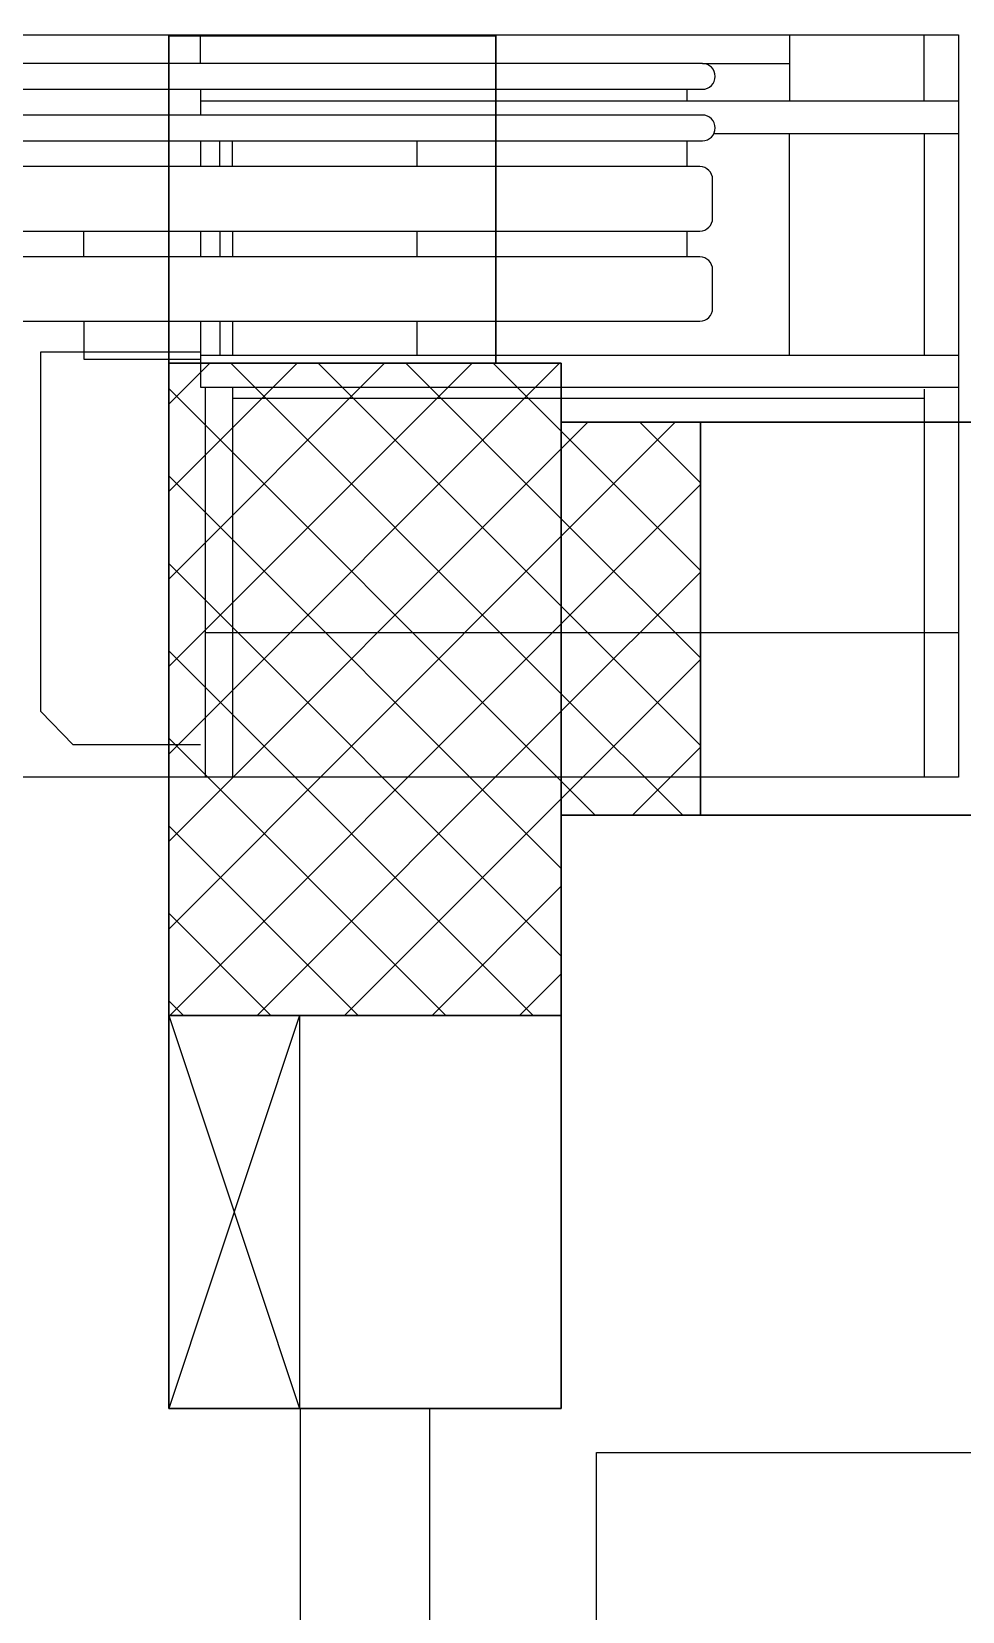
# Model space of a CAD drawing. Header units: metres. Extents: x -22 to 564, y 0 to 143.
# Drawn here: x 42.056 to 42.779, y 50.682 to 51.908 of the extents above; entities that cross this region are included whole.
import ezdxf
from ezdxf.xclip import XClip

# ---------------------------------------------------------------- set-up
doc = ezdxf.new("R2010")
doc.units = ezdxf.units.M
doc.header["$XCLIPFRAME"] = 2
doc.linetypes.add('XREF PB NEURO-ONCOLOGIA$0$XREF PB NEURO-ONCOLOGIA$0$DASHED', pattern=[0.75, 0.5, -0.25])
for name, color, linetype in [('XREF  PB CONJ$0$PARQUE', 251, 'Continuous'), ('XREF PB NEURO-ONCOLOGIA$0$BUNKER', 6, 'Continuous'), ('XREF PB NEURO-ONCOLOGIA$0$EQUIPO', 8, 'Continuous')]:
    doc.layers.add(name, color=color, linetype=linetype)

# ---------------------------------------------------------------- blocks, each defined once
blk = doc.blocks.new('*U219')
at = {"color": 0}
for p, q in [((-3160, 955.9), (-3160, 1725.9)), ((-3160, 1725.9), (-2584, 1725.9)), ((-3108.5, 1725.9), (-3108.5, 1137.4)), ((-3083.5, 1536.2), (-3083.5, 1725.9)), ((-2911.5, 1137.4), (-2911.5, 1725.9)), ((-2886.5, 1137.4), (-2886.5, 1725.9)), ((-2696.1, 1141.1), (-2696.1, 1725.9)), ((-2584, 1725.9), (-2584, 996.5)), ((-3108.5, 1699.4), (-3160, 1699.4)), ((-3083.5, 1699.4), (-2911.5, 1699.4)), ((-2885, 1699.4), (-2584, 1699.4)), ((-2878, 1162.4), (-2878, 1699.4)), ((-3160, 1594.7), (-3108.5, 1594.7)), ((-3137.7, 1527.1), (-3137.7, 1594.7)), ((-2911.5, 1594.7), (-3083.5, 1594.7)), ((-3017.7, 1535.1), (-3047.7, 1535.1)), ((-2947.7, 1535.1), (-2977.7, 1535.1)), ((-3137.7, 1527.1), (-3137.7, -301)), ((-3117.7, -301), (-3117.7, 1527.1)), ((-3097.7, 1527.1), (-3097.7, -301)), ((-3077.7, -301), (-3077.7, 1527.1)), ((-3057.7, 1525.1), (-3057.7, -299)), ((-3007.7, -299), (-3007.7, 1525.1)), ((-2987.7, 1525.1), (-2987.7, -299)), ((-2937.7, -299), (-2937.7, 1525.1)), ((-3117.7, 1515.1), (-3108.5, 1515.1)), ((-3077.7, 1515.1), (-3057.7, 1515.1)), ((-3007.7, 1515.1), (-2987.7, 1515.1)), ((-3077.7, 1305.4), (-3057.7, 1305.4)), ((-3007.7, 1305.4), (-2987.7, 1305.4)), ((-2937.7, 1305.4), (-2911.5, 1305.4)), ((-3057.7, 1162.4), (-3077.7, 1162.4)), ((-3057.7, 1152.5), (-3077.7, 1152.5)), ((-3007.7, 1162.4), (-2987.7, 1162.4)), ((-3007.7, 1152.5), (-2987.7, 1152.5)), ((-2937.7, 1162.4), (-2911.5, 1162.4)), ((-2937.7, 1152.5), (-2911.5, 1152.5)), ((-2886.5, 1162.4), (-2584, 1162.4)), ((-2886.5, 1141.1), (-2584, 1141.1)), ((-3137.7, 1137.4), (-3160, 1137.4)), ((-3117.7, 1137.4), (-3097.7, 1137.4)), ((-3077.7, 1137.4), (-3057.7, 1137.4)), ((-3007.7, 1137.4), (-2987.7, 1137.4)), ((-2937.7, 1137.4), (-2886.5, 1137.4)), ((-2914, 1013.4), (-2914, 1137.4)), ((-2908.4, 1046.8), (-2908.4, 1137.4)), ((-2609, 1137.4), (-2609, 1038.6)), ((-2987.7, 1046.8), (-3007.7, 1046.8)), ((-2937.7, 1046.8), (-2908.4, 1046.8)), ((-2609, 1038.6), (-2634.9, 1013.4)), ((-2634.9, 1013.4), (-2914, 1013.4))]:
    blk.add_line(p, q, dxfattribs=at)
for centre, start, end in [((-3127.7, 1527.1), 0, 180), ((-3087.7, 1527.1), 0, 180), ((-3047.7, 1525.1), 90, 180), ((-3017.7, 1525.1), 0, 90), ((-2977.7, 1525.1), 90, 180), ((-2947.7, 1525.1), 0, 90)]:
    blk.add_arc(centre, 10, start, end, dxfattribs=at)
blk = doc.blocks.new('XREF PB NEURO-ONCOLOGIA')
at = {"layer": 'XREF PB NEURO-ONCOLOGIA$0$BUNKER', "true_color": 0x00ffff}
h = blk.add_hatch(dxfattribs=at)
h.set_pattern_fill('FP_2', color=4, scale=0.0254, angle=360, style=0, pattern_type=2)
h.set_pattern_definition([(225, (18.222375, 33.936856), (0.03394537, -0.03394537), []), (315, (18.222375, 33.936856), (0.03394537, 0.03394537), [])])
h.paths.add_polyline_path([(17.6707, 3.3384), (17.6707, 3.0336), (18.177, 3.0336), (18.177, 3.3384)], flags=0)
h = blk.add_hatch(dxfattribs=at)
h.set_pattern_fill('FP_3', color=4, scale=0.0254, angle=270, style=0, pattern_type=2)
h.set_pattern_definition([(225, (18.22237, 33.936856), (0.03394537, -0.03394537), []), (315, (18.22237, 33.936856), (0.03394537, 0.03394537), [])])
h.paths.add_polyline_path([(17.8262, 3.0336), (17.8262, 2.9256), (18.131, 2.9256), (18.131, 3.0336)], flags=0)
at = {"layer": 'XREF PB NEURO-ONCOLOGIA$0$BUNKER', "color": 32, "true_color": 0xcd6928}
for p, q in [((17.3659, 3.0336, 0), (17.3659, 3.3384, 0)), ((17.6707, 3.3384, 0), (17.3659, 3.3384, 0)), ((17.6707, 3.3384, 0), (17.3659, 3.2368, 0)), ((17.6707, 3.2368, 0), (17.3659, 3.3384, 0)), ((17.6707, 3.3384, 0), (17.3659, 3.3384, 0)), ((17.3659, 3.3384, 0), (17.3659, 3.0336, 0)), ((17.6707, 3.0336, 0), (17.6707, 3.3384, 0)), ((18.177, 3.3384, 0), (17.6707, 3.3384, 0)), ((17.6707, 3.3384, 0), (17.6707, 3.0336, 0)), ((18.177, 3.0336, 0), (18.177, 3.3384, 0)), ((17.6707, 3.2368, 0), (17.3659, 3.2368, 0)), ((17.3659, 3.0336, 0), (17.6707, 3.0336, 0)), ((17.6707, 3.0336, 0), (18.177, 3.0336, 0)), ((17.8262, 2.316, 0), (17.8262, 3.0336, 0)), ((17.8262, 3.0336, 0), (17.8262, 2.9256, 0)), ((18.131, 2.9256, 0), (18.131, 3.0336, 0)), ((17.8262, 2.9256, 0), (17.8262, 2.316, 0)), ((17.8262, 2.9256, 0), (18.131, 2.9256, 0)), ((18.131, 2.316, 0), (18.131, 2.9256, 0))]:
    blk.add_line(p, q, dxfattribs=at)
at = {"layer": 'XREF PB NEURO-ONCOLOGIA$0$BUNKER'}
for p, q in [((17.3659, 3.3384, 0), (18.431, 3.3384, 0)), ((18.431, 3.3384, 0), (18.177, 3.3384, 0)), ((18.177, 3.3384, 0), (18.177, 3.0844, 0)), ((18.431, 3.3384, 0), (18.431, 3.0844, 0)), ((18.431, 3.0844, 0), (18.431, 3.3384, 0)), ((18.431, 3.0844, 0), (18.177, 3.0844, 0)), ((18.177, 3.0844, 0), (18.177, 3.0336, 0)), ((18.177, 3.0844, 0), (18.431, 3.0844, 0)), ((17.8262, 3.0336, 0), (17.3659, 3.0336, 0)), ((18.131, 3.0336, 0), (17.8262, 3.0336, 0)), ((18.177, 3.0336, 0), (18.131, 3.0336, 0)), ((18.131, 3.0336, 0), (18.131, 2.6208, 0)), ((18.131, 2.9256, 0), (17.8262, 2.9256, 0))]:
    blk.add_line(p, q, dxfattribs=at)
at = {"layer": 'XREF PB NEURO-ONCOLOGIA$0$BUNKER', "color": 32, "linetype": 'XREF PB NEURO-ONCOLOGIA$0$XREF PB NEURO-ONCOLOGIA$0$DASHED', "ltscale": 100, "true_color": 0xcd6928}
for p, q in [((16.7526, 3.236, 0), (17.3659, 3.236, 0)), ((17.3659, 3.136, 0), (16.7526, 3.136, 0))]:
    blk.add_line(p, q, dxfattribs=at)
at = {"layer": 'XREF PB NEURO-ONCOLOGIA$0$EQUIPO', "color": 8, "ltscale": 100, "elevation": 0}
blk.add_lwpolyline([(17.3317, 2.4662), (17.0217, 2.4662), (17.0217, 3.0062), (17.3317, 3.0062)], close=True, dxfattribs=at)
at = {"layer": 'XREF PB NEURO-ONCOLOGIA$0$EQUIPO', "color": 8, "xscale": 0.0009999999999940395, "yscale": 0.0009999999999940395, "zscale": 0.0009999999999940395, "rotation": 180}
blk.add_blockref('*U219', (15.2717, 4.4512, 0), dxfattribs=at)
blk = doc.blocks.new('XREF  PB CONJ')
at = {"layer": 'XREF  PB CONJ$0$PARQUE', "true_color": 0x136734}
h = blk.add_hatch(dxfattribs=at)
h.set_pattern_fill('CROSS', color=116, scale=0.02, angle=90)
edge = h.paths.add_edge_path()
edge.add_line((3.5883, 104.6056), (1.6936, 104.3684))
edge.add_line((1.6936, 104.3684), (2.4784, 17.6083))
edge.add_line((2.4784, 17.6083), (97.731, 17.9336))
edge.add_arc((97.7247, 19.237), 1.3034, 270.2752, 363.1006)
edge.add_line((99.0262, 19.3075), (96.4762, 19.3078))
edge.add_line((96.4762, 19.3078), (96.602, 20.224))
edge.add_line((96.602, 20.224), (62.4128, 20.224))
edge.add_arc((58.6329, 24.6535), 5.8231, 229.52466, 310.47534, ccw=False)
edge.add_line((54.8531, 20.224), (26.2527, 20.2188))
edge.add_line((26.2527, 20.2188), (4.2837, 20.0304))
edge.add_line((4.2837, 20.0304), (4.055, 46.6913))
edge.add_line((4.055, 46.6913), (2.3881, 46.6912))
edge.add_line((2.3881, 46.6912), (2.3881, 54.8033))
edge.add_line((2.3881, 54.8033), (3.9854, 54.8034))
edge.add_line((3.9854, 54.8034), (3.7464, 82.6679))
edge.add_line((3.7464, 82.6679), (3.6185, 95.2556))
edge.add_line((3.6185, 95.2556), (3.5883, 104.6056))

msp = doc.modelspace()

# ---------------------------------------------------------------- block references
at = {"rotation": 90}
msp.add_blockref('XREF PB NEURO-ONCOLOGIA', (45.501, 33.4734), dxfattribs=at)

# ---------------------------------------------------------------- next in the draw order: block references
ref = msp.add_blockref('XREF  PB CONJ', (67.8976, 28.71, 0), dxfattribs=dict(rotation=89.50849308405942))
XClip(ref).set_block_clipping_path([(-2.936402334, 82.9334608569), (21.1250270707, 82.9334608569), (21.1250270707, 49.0397586863), (26.6296707885, 49.0397586863), (26.6284018429, 17.4712422498), (-2.8531787476, 17.4341989701)])

doc.saveas('drawing.dxf')
